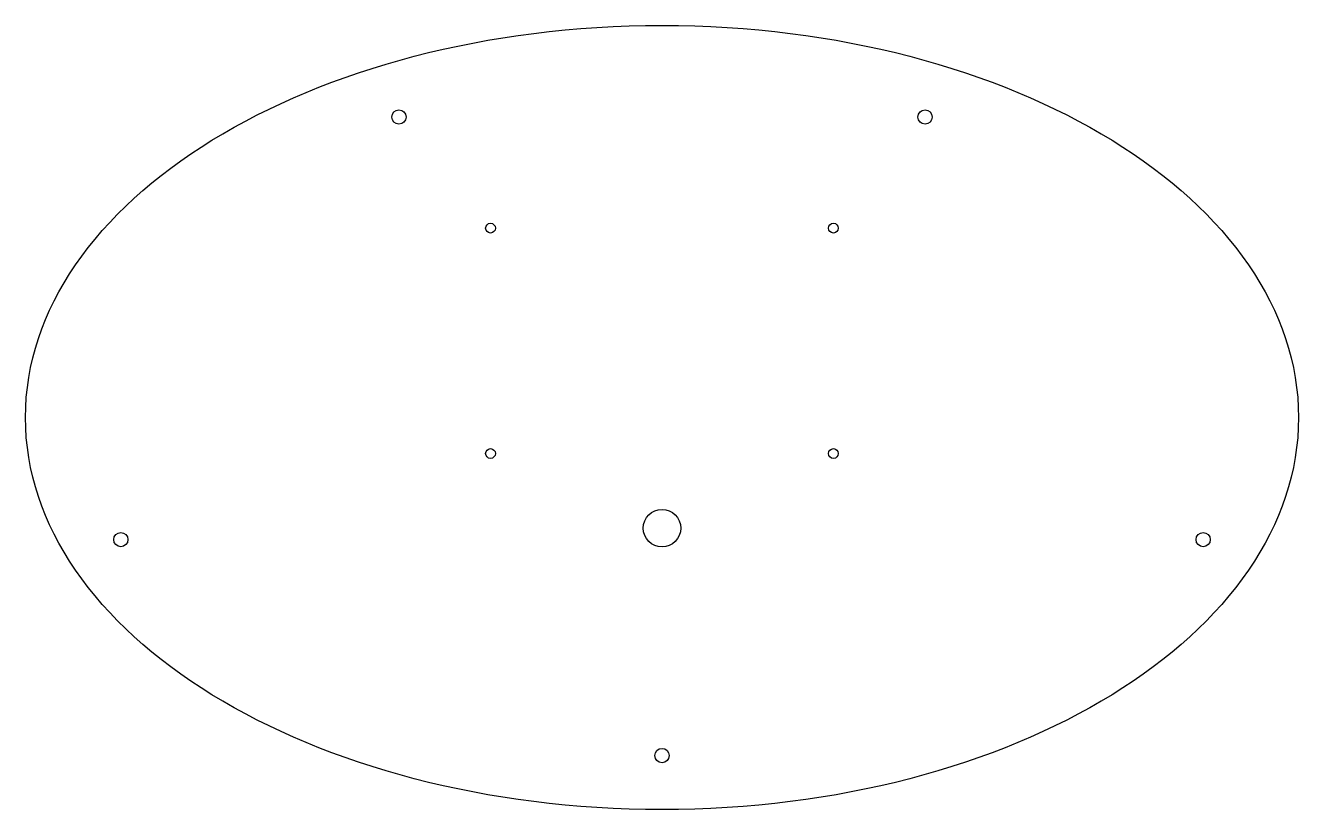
# Model space of a CAD drawing. Header units: inches. Extents: x -16.9 to 16.9, y -10.4 to 10.4.
import ezdxf

# ---------------------------------------------------------------- set-up
doc = ezdxf.new("R2010")
doc.units = ezdxf.units.IN
doc.layers.get('0').update_dxf_attribs({"linetype": 'CONTINUOUS'})

msp = doc.modelspace()

# ---------------------------------------------------------------- linework, layer by layer
for centre, radius in [((-7, 8), 0.19), ((7, 8), 0.19), ((-4.563, 5.041), 0.13), ((4.562, 5.041), 0.13), ((-4.563, -0.959), 0.13), ((4.562, -0.959), 0.13), ((0, -2.945), 0.5), ((-14.4, -3.25), 0.19), ((14.4, -3.25), 0.19), ((0, -9), 0.19)]:
    msp.add_circle(centre, radius)
msp.add_ellipse((0, 0), major_axis=(16.937, 0), ratio=0.616236)

doc.saveas('drawing.dxf')
